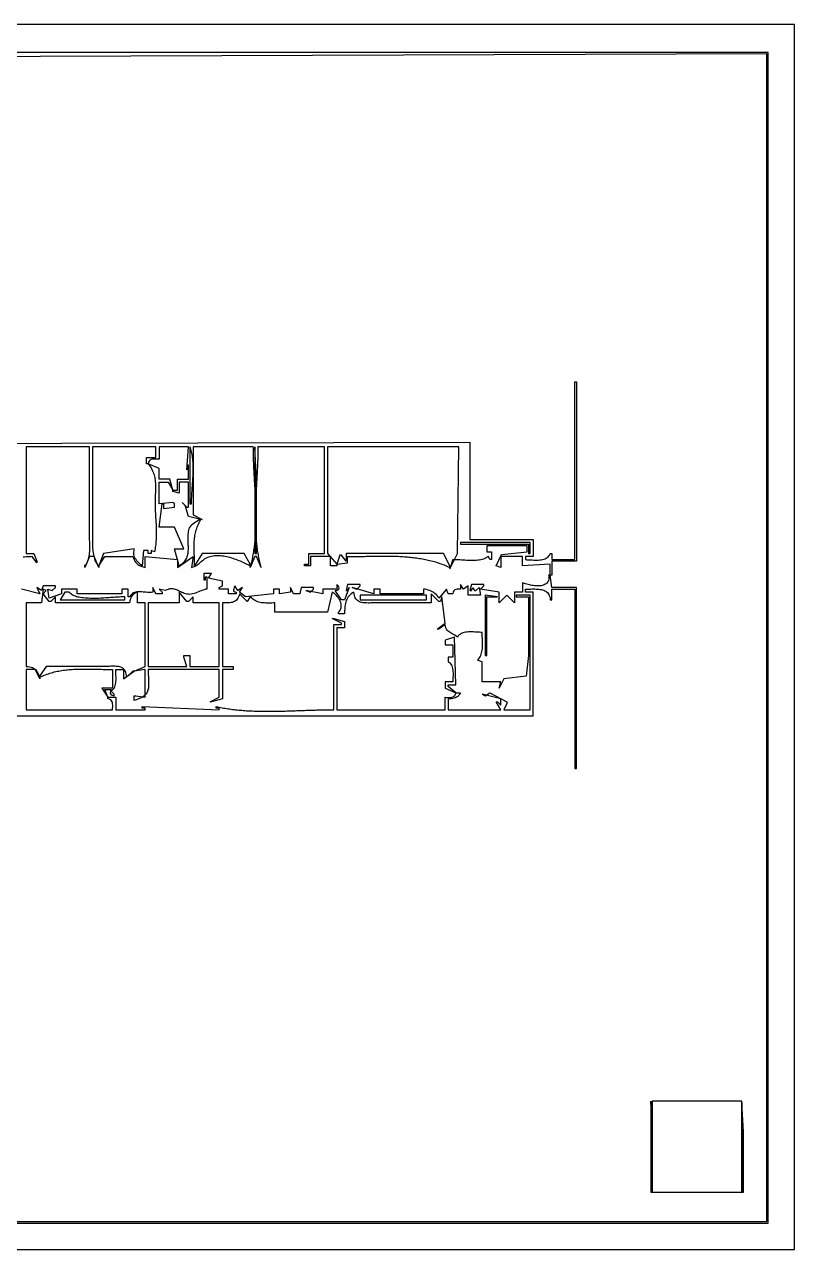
# Model space of a CAD drawing. Header units: metres. Extents: x 0 to 1224, y 0 to 792.
# Drawn here: x 726 to 1224, y 0 to 792 of the extents above; entities that cross this region are included whole.
import ezdxf

# ---------------------------------------------------------------- set-up
doc = ezdxf.new("R2010")
doc.units = ezdxf.units.M

msp = doc.modelspace()

# ---------------------------------------------------------------- linework, layer by layer
for points in [[(0, 792), (0, 0), (1224, 0), (1224, 792), (0, 792)], [(36, 774), (36, 17), (1207, 17), (1207, 774), (36, 774)], [(37, 18), (1206, 18), (1206, 773), (677, 771)], [(662, 521), (1014, 522), (1014, 459), (1055, 459), (1055, 448), (1050, 448), (1050, 446), (1050.8073, 445.991), (1051.6612, 445.9603), (1052.5538, 445.9153), (1053.4772, 445.8631), (1054.4235, 445.8111), (1055.3848, 445.7665), (1056.3533, 445.7366), (1057.3209, 445.7287), (1058.2799, 445.7501), (1059.2224, 445.8081), (1060.1404, 445.9099), (1061.026, 446.0628), (1061.8715, 446.2741), (1062.6688, 446.5511), (1063.41, 446.901), (1064.0874, 447.3312), (1064.693, 447.8489), (1065.2189, 448.4614), (1065.6571, 449.176), (1066, 450), (1067, 450), (1067, 446), (1082, 446), (1082, 561), (1083, 561), (1083, 445), (1067, 445), (1067, 436), (1066, 436), (1066, 443), (1048, 442), (1048, 448), (1034, 448), (1034, 441), (1031, 442), (1034.6025, 449.3974), (1051, 451), (1051, 455), (1025, 455), (1025, 451), (1028, 451), (1028, 446), (1027, 446), (1026, 448), (1025.292, 447.5166), (1024.5313, 447.0946), (1023.7221, 446.7304), (1022.8685, 446.4204), (1021.9749, 446.1609), (1021.0454, 445.9483), (1020.0843, 445.779), (1019.0958, 445.6493), (1018.0841, 445.5555), (1017.0534, 445.4942), (1016.0081, 445.4616), (1014.9522, 445.4541), (1013.89, 445.468), (1012.8258, 445.4998), (1011.7637, 445.5458), (1010.708, 445.6024), (1009.663, 445.6659), (1008.6328, 445.7327), (1007.6217, 445.7993), (1006.6338, 445.8618), (1005.6735, 445.9168), (1004.745, 445.9606), (1003.8524, 445.9895), (1003, 446), (1001, 440), (1006, 450), (1007, 519), (922, 519), (922, 450), (928, 443), (928, 442), (924, 442), (924, 448), (923, 448), (911, 448), (911, 442), (907, 442), (907, 443), (910, 443), (910, 450), (920, 450), (920, 519), (877, 519), (876.9976, 518.0814), (876.9905, 517.1566), (876.9791, 516.2259), (876.9634, 515.2892), (876.9438, 514.3469), (876.9203, 513.3991), (876.8932, 512.4459), (876.8627, 511.4876), (876.8291, 510.5243), (876.7925, 509.5561), (876.7531, 508.5834), (876.7112, 507.6061), (876.667, 506.6246), (876.6206, 505.6389), (876.5722, 504.6493), (876.5222, 503.6559), (876.4707, 502.6589), (876.4178, 501.6584), (876.3638, 500.6547), (876.309, 499.6479), (876.2535, 498.6382), (876.1975, 497.6257), (876.1413, 496.6107), (876.085, 495.5933), (876.0288, 494.5736), (875.973, 493.5519), (875.9178, 492.5284), (875.8634, 491.5031), (875.81, 490.4763), (875.7577, 489.4481), (875.7069, 488.4187), (875.6576, 487.3883), (875.6102, 486.3571), (875.5649, 485.3252), (875.5217, 484.2928), (875.481, 483.2601), (875.443, 482.2273), (875.4078, 481.1944), (875.3757, 480.1618), (875.3469, 479.1295), (875.3215, 478.0978), (875.2999, 477.0667), (875.2821, 476.0366), (875.2685, 475.0075), (875.2592, 473.9797), (875.2544, 472.9532), (875.2544, 471.9284), (875.2593, 470.9053), (875.2693, 469.8841), (875.2847, 468.865), (875.3057, 467.8481), (875.3325, 466.8338), (875.3652, 465.822), (875.4041, 464.813), (875.4495, 463.807), (875.5014, 462.8041), (875.5602, 461.8045), (875.626, 460.8084), (875.699, 459.816), (875.7795, 458.8273), (875.8677, 457.8427), (875.9637, 456.8623), (876.0677, 455.8861), (876.1801, 454.9145), (876.3009, 453.9476), (876.4304, 452.9856), (876.5688, 452.0286), (876.7163, 451.0768), (876.8732, 450.1303), (877.0396, 449.1894), (877.2157, 448.2543), (877.4017, 447.325), (877.5979, 446.4019), (877.8045, 445.4849), (878.0216, 444.5744), (878.2495, 443.6705), (878.4884, 442.7733), (878.7385, 441.8831), (879, 441), (876, 448), (875, 448), (872, 441), (872.2614, 441.8831), (872.5115, 442.7733), (872.7504, 443.6705), (872.9783, 444.5744), (873.1954, 445.485), (873.402, 446.4019), (873.5982, 447.3251), (873.7843, 448.2543), (873.9604, 449.1895), (874.1267, 450.1304), (874.2836, 451.0768), (874.4311, 452.0286), (874.5695, 452.9856), (874.6991, 453.9477), (874.8199, 454.9146), (874.9322, 455.8862), (875.0363, 456.8623), (875.1323, 457.8428), (875.2204, 458.8274), (875.3009, 459.816), (875.3739, 460.8085), (875.4397, 461.8046), (875.4985, 462.8042), (875.5505, 463.8071), (875.5958, 464.8131), (875.6347, 465.8221), (875.6675, 466.8338), (875.6942, 467.8482), (875.7152, 468.865), (875.7306, 469.8841), (875.7407, 470.9053), (875.7456, 471.9284), (875.7455, 472.9533), (875.7408, 473.9797), (875.7314, 475.0076), (875.7178, 476.0366), (875.7001, 477.0668), (875.6784, 478.0978), (875.6531, 479.1295), (875.6242, 480.1618), (875.5921, 481.1944), (875.557, 482.2273), (875.5189, 483.2601), (875.4782, 484.2929), (875.4351, 485.3252), (875.3897, 486.3571), (875.3423, 487.3884), (875.2931, 488.4187), (875.2422, 489.4481), (875.19, 490.4763), (875.1365, 491.5031), (875.0821, 492.5284), (875.0269, 493.5519), (874.9711, 494.5736), (874.915, 495.5933), (874.8587, 496.6107), (874.8024, 497.6257), (874.7464, 498.6382), (874.6909, 499.6479), (874.6361, 500.6547), (874.5821, 501.6584), (874.5293, 502.6588), (874.4777, 503.6559), (874.4277, 504.6493), (874.3793, 505.6389), (874.3329, 506.6246), (874.2887, 507.6061), (874.2468, 508.5833), (874.2074, 509.5561), (874.1708, 510.5243), (874.1372, 511.4876), (874.1067, 512.4459), (874.0796, 513.3991), (874.0562, 514.3469), (874.0365, 515.2892), (874.0208, 516.2258), (874.0094, 517.1566), (874.0023, 518.0814), (874, 519), (835, 519), (835, 475), (841, 472), (840, 472), (832, 474), (830, 481), (828, 483), (831, 480), (832, 480), (832, 496), (826, 496), (826, 489), (822, 490), (822, 491), (825, 491), (825, 498), (832, 498), (832, 507), (831, 507), (831, 504), (832, 519), (813, 519), (813, 511), (812.0083, 511.0163), (811.0571, 511.0447), (810.1554, 511.0542), (809.3125, 511.0141), (808.5375, 510.8934), (807.8394, 510.6612), (807.2275, 510.2866), (806.7109, 509.7388), (806.2986, 508.9869), (806, 508), (805, 508), (805, 512), (811, 512), (811, 519), (770, 519), (770, 463), (769.9959, 462.2026), (769.9858, 461.3544), (769.973, 460.461), (769.9604, 459.5282), (769.9514, 458.5617), (769.949, 457.5675), (769.9565, 456.5511), (769.977, 455.5185), (770.0136, 454.4754), (770.0696, 453.4275), (770.1482, 452.3806), (770.2524, 451.3405), (770.3855, 450.313), (770.5505, 449.3039), (770.7508, 448.3188), (770.9894, 447.3637), (771.2696, 446.4443), (771.5944, 445.5662), (771.9671, 444.7355), (772.3909, 443.9577), (772.8688, 443.2386), (773.4041, 442.5841), (774, 442), (774, 441), (771, 448), (768, 448), (765, 441), (765, 442), (765.5574, 442.5572), (766.0498, 443.1926), (766.481, 443.8995), (766.8545, 444.6715), (767.1743, 445.502), (767.4439, 446.3844), (767.6673, 447.3122), (767.8481, 448.279), (767.9901, 449.2781), (768.097, 450.303), (768.1726, 451.3471), (768.2206, 452.404), (768.2447, 453.4671), (768.2488, 454.5298), (768.2366, 455.5857), (768.2117, 456.6281), (768.178, 457.6505), (768.1392, 458.6465), (768.0991, 459.6094), (768.0613, 460.5328), (768.0297, 461.41), (768.008, 462.2346), (768, 463), (768, 519), (727, 519), (727, 450), (732, 450), (734, 445), (734, 444), (731, 448), (730.0127, 447.9326), (729.0242, 447.8702), (728.0347, 447.8126), (727.044, 447.7597), (726.0523, 447.7113), (725.0595, 447.6673)], [(833, 519), (833, 482), (834, 482), (834.0062, 482.8527), (834.0243, 483.7285), (834.053, 484.6262), (834.0913, 485.5442), (834.138, 486.4812), (834.192, 487.4359), (834.2521, 488.4067), (834.3172, 489.3924), (834.3862, 490.3916), (834.458, 491.4029), (834.5314, 492.4248), (834.6053, 493.456), (834.6786, 494.4952), (834.7501, 495.5409), (834.8188, 496.5918), (834.8834, 497.6464), (834.9428, 498.7034), (834.996, 499.7614), (835.0417, 500.8191), (835.0789, 501.8749), (835.1065, 502.9277), (835.1232, 503.9758), (835.128, 505.0181), (835.1198, 506.053), (835.0973, 507.0793), (835.0596, 508.0955), (835.0053, 509.1002), (834.9335, 510.0921), (834.843, 511.0697), (834.7327, 512.0318), (834.6014, 512.9768), (834.4479, 513.9035), (834.2713, 514.8104), (834.0702, 515.6961), (833.8437, 516.5593), (833.5906, 517.3986), (833.3097, 518.2126), (833, 519)], [(875, 519), (875, 450), (876, 450), (876, 497), (875, 519)], [(806, 508), (806.6742, 507.0847), (807.284, 506.1781), (807.8324, 505.2791), (808.3223, 504.3864), (808.7568, 503.4992), (809.1389, 502.6162), (809.4717, 501.7365), (809.7583, 500.8589), (810.0015, 499.9823), (810.2046, 499.1056), (810.3704, 498.2278), (810.5021, 497.3479), (810.6027, 496.4646), (810.6752, 495.5769), (810.7227, 494.6838), (810.7481, 493.7841), (810.7545, 492.8768), (810.745, 491.9608), (810.7225, 491.035), (810.6902, 490.0983), (810.6511, 489.1497), (810.6081, 488.188), (810.5643, 487.2122), (810.5228, 486.2212), (810.4865, 485.2138), (810.4586, 484.1891), (810.4421, 483.146), (810.4399, 482.0833), (810.4552, 481), (810.4821, 480.0125), (810.5173, 479.0215), (810.5595, 478.0273), (810.6075, 477.03), (810.6601, 476.0301), (810.7162, 475.0278), (810.7745, 474.0234), (810.8339, 473.0171), (810.8931, 472.0093), (810.951, 471.0003), (811.0064, 469.9903), (811.0581, 468.9796), (811.1049, 467.9685), (811.1456, 466.9574), (811.1791, 465.9464), (811.2041, 464.9359), (811.2194, 463.9262), (811.2239, 462.9175), (811.2164, 461.9101), (811.1957, 460.9044), (811.1606, 459.9006), (811.1098, 458.899), (811.0423, 457.8999), (810.9569, 456.9036), (810.8522, 455.9103), (810.7272, 454.9204), (810.5807, 453.9341), (810.4114, 452.9517), (810.2182, 451.9736), (810, 451), (808, 452), (808, 450), (806, 450), (806, 452), (803, 452), (802, 442), (801.3305, 442.5838), (800.6504, 443.2061), (799.9753, 443.865), (799.3213, 444.5583), (798.7041, 445.2838), (798.1397, 446.0396), (797.644, 446.8235), (797.2327, 447.6334), (796.9219, 448.4672), (796.7273, 449.3229), (796.6648, 450.1983), (796.7504, 451.0913), (797, 452), (797, 453), (777, 450), (774, 442), (778, 448), (796, 448), (796.4204, 446.9001), (796.8797, 445.9123), (797.3856, 445.0301), (797.9453, 444.247), (798.5664, 443.5566), (799.2563, 442.9525), (800.0225, 442.4281), (800.8725, 441.9772), (801.8138, 441.5931), (802.8538, 441.2695), (804, 441), (804, 448), (825, 446), (825, 441), (835, 448), (834, 441), (835.0342, 441.2687), (835.9674, 441.6225), (836.8158, 442.0481), (837.5955, 442.5327), (838.323, 443.0632), (839.0143, 443.6266), (839.6859, 444.2099), (840.3539, 444.8), (841.0345, 445.3839), (841.7441, 445.9486), (842.4989, 446.4811), (843.3151, 446.9683), (844.2091, 447.3974)], [(844.2091, 447.3973), (845.1273, 447.7505), (846.0596, 448.0438), (847.0045, 448.2798), (847.9605, 448.4609), (848.9262, 448.5896), (849.9002, 448.6683), (850.8809, 448.6996), (851.8671, 448.6858), (852.8572, 448.6295), (853.8497, 448.5331), (854.8433, 448.3991), (855.8365, 448.23), (856.8279, 448.0283), (857.816, 447.7964), (858.7993, 447.5367), (859.7765, 447.2519), (860.746, 446.9443), (861.7065, 446.6164), (862.6564, 446.2707), (863.5945, 445.9097), (864.5191, 445.5358), (865.4289, 445.1515), (866.3224, 444.7593), (867.1982, 444.3617), (868.0548, 443.9611), (868.8908, 443.56), (869.7048, 443.1608), (870.4953, 442.7661), (871.2608, 442.3783), (872, 442), (872, 443), (868, 450), (841, 450), (836, 442), (835.9913, 443.1726), (835.9731, 444.3137), (835.9473, 445.425), (835.916, 446.5085), (835.8809, 447.566), (835.844, 448.5992), (835.8073, 449.6102), (835.7727, 450.6007), (835.7421, 451.5726), (835.7175, 452.5278), (835.7008, 453.468), (835.6939, 454.3952), (835.6987, 455.3112), (835.7173, 456.2179), (835.7514, 457.1171), (835.8031, 458.0107), (835.8743, 458.9005), (835.967, 459.7884), (836.083, 460.6762), (836.2242, 461.5658), (836.3927, 462.4591), (836.5904, 463.3578), (836.8191, 464.2639), (837.0809, 465.1793), (837.3776, 466.1056), (837.7111, 467.0449), (838.0835, 467.999), (838.4967, 468.9696), (838.9525, 469.9588), (839.453, 470.9683), (840, 472), (839, 472), (838.2442, 471.3553), (837.4068, 470.7535), (836.524, 470.1722), (835.6324, 469.5888), (834.7684, 468.9809), (833.9685, 468.3261), (833.2691, 467.6019), (832.7067, 466.7859), (832.3178, 465.8557), (832.1015, 465.0256), (831.9316, 464.1886), (831.8032, 463.3458), (831.7116, 462.4985), (831.6522, 461.6476), (831.6203, 460.7944), (831.6112, 459.9399), (831.6201, 459.0853), (831.6423, 458.2318), (831.6732, 457.3804), (831.7081, 456.5323), (831.7423, 455.6885), (831.771, 454.8504), (831.7896, 454.0189), (831.7933, 453.1952), (831.7775, 452.3805), (831.7374, 451.5758), (831.6685, 450.7823), (831.5658, 450.0012), (831.4249, 449.2335), (831.2409, 448.4803), (831.0092, 447.7429), (830.725, 447.0224), (830.3837, 446.3198), (829.9806, 445.6363), (829.5109, 444.9731), (828.97, 444.3312), (828.3531, 443.7118), (827.6556, 443.1161), (826.8728, 442.5451), (826, 442), (823, 453), (829, 453), (823, 467), (813, 467), (815, 482), (816, 482), (816, 479), (823, 480), (823, 482), (822, 483), (813, 482), (813, 496), (819, 496), (822, 491), (820, 498), (813, 498), (813, 505), (806, 508)], [(1008, 457), (1008, 456), (1052, 456), (1052, 450), (1053, 450), (1053, 457), (1008, 457)], [(934, 450), (934, 445), (931, 449), (930, 449), (928, 443), (935, 444), (935, 448), (935.9816, 448.0016), (936.9649, 448.0064), (937.9496, 448.014), (938.9356, 448.0242), (939.923, 448.0367), (940.9115, 448.0512), (941.9012, 448.0673), (942.8919, 448.0849), (943.8835, 448.1037), (944.876, 448.1233), (945.8693, 448.1434), (946.8633, 448.1639), (947.8578, 448.1844), (948.8529, 448.2045), (949.8484, 448.2241), (950.8443, 448.2429), (951.8405, 448.2605), (952.8368, 448.2768), (953.8332, 448.2913), (954.8296, 448.3038), (955.826, 448.3141), (956.8222, 448.3218), (957.8181, 448.3266), (958.8137, 448.3284), (959.8089, 448.3267), (960.8036, 448.3213), (961.7977, 448.312), (962.7911, 448.2984), (963.7838, 448.2803), (964.7756, 448.2573), (965.7665, 448.2293), (966.7564, 448.1958), (967.7452, 448.1566), (968.7329, 448.1115), (969.7192, 448.0602), (970.7042, 448.0023), (971.6877, 447.9376), (972.6698, 447.8658), (973.6502, 447.7866), (974.6289, 447.6997), (975.6059, 447.6049), (976.581, 447.5018), (977.5541, 447.3903), (978.5252, 447.2699), (979.4942, 447.1404), (980.461, 447.0015), (981.4254, 446.853), (982.3876, 446.6946), (983.3472, 446.5259), (984.3043, 446.3467), (985.2588, 446.1567), (986.2106, 445.9557), (987.1595, 445.7432), (988.1056, 445.5192), (989.0487, 445.2832), (989.9887, 445.0349), (990.9256, 444.7742), (991.8593, 444.5007), (992.7897, 444.2141), (993.7167, 443.9142), (994.6402, 443.6006), (995.5601, 443.2731), (996.4764, 442.9315), (997.3889, 442.5753), (998.2976, 442.2043), (999.2024, 441.8183), (1000.1032, 441.4169), (1001, 441), (1001, 442), (997, 450), (934, 450)], [(657, 345), (1055, 345), (1055, 425), (1050, 425), (1050, 427), (1050.8592, 426.9917), (1051.7322, 426.9974), (1052.615, 427.0117), (1053.5033, 427.0295), (1054.3929, 427.0455), (1055.2797, 427.0543), (1056.1595, 427.0508), (1057.0281, 427.0296), (1057.8814, 426.9856), (1058.7151, 426.9134), (1059.5252, 426.8078), (1060.3074, 426.6636), (1061.0575, 426.4754), (1061.7714, 426.2379), (1062.4449, 425.9461), (1063.0738, 425.5945), (1063.654, 425.1779), (1064.1813, 424.691), (1064.6515, 424.1287), (1065.0604, 423.4855), (1065.4039, 422.7563), (1065.6778, 421.9359), (1065.8778, 421.0188), (1066, 420), (1067, 420), (1067, 427), (1082, 427), (1082, 311), (1083, 311), (1083, 428), (1067, 428), (1066, 436), (1065, 436), (1065.1143, 435.0245), (1065.1252, 434.136), (1065.0386, 433.3314), (1064.86, 432.6074), (1064.5954, 431.9607), (1064.2504, 431.3881), (1063.8309, 430.8864), (1063.3426, 430.4523), (1062.7912, 430.0827), (1062.1825, 429.7742), (1061.5223, 429.5237), (1060.8163, 429.328), (1060.0703, 429.1837), (1059.2901, 429.0876), (1058.4815, 429.0366), (1057.6501, 429.0274), (1056.8018, 429.0567), (1055.9423, 429.1214), (1055.0773, 429.2182), (1054.2128, 429.3438), (1053.3543, 429.495), (1052.5077, 429.6687), (1051.6787, 429.8615), (1050.8731, 430.0703), (1050.0967, 430.2917), (1049.3552, 430.5226), (1048.6543, 430.7598), (1048, 431), (1048, 425), (1043, 425), (1043, 418), (1038, 423), (1033, 418), (1033, 425), (1021, 427), (1023, 429), (1023, 430), (1015, 430), (1014, 426), (1015, 426), (1016, 428), (1017, 426), (1018, 426), (1020, 428), (1021, 423), (1013, 423), (1013, 429), (1010, 427), (1008, 430), (1008, 427), (1006.8148, 426.9738), (1005.8141, 426.9113), (1004.9814, 426.7537), (1004.3001, 426.4425), (1003.7538, 425.9189), (1003.3259, 425.1243), (1003, 424), (1000, 424), (999, 427), (994, 421), (993.4415, 421.9281), (992.8252, 422.7615), (992.1534, 423.5054), (991.4285, 424.1647), (990.6528, 424.7444), (989.8287, 425.2497), (988.9585, 425.6856), (988.0447, 426.057), (987.0896, 426.3692), (986.0955, 426.627), (985.0648, 426.8356), (984, 427), (984, 424), (956, 424), (956, 427), (952, 427), (952, 424), (938, 428), (941, 427), (943, 429), (943, 430), (935, 430), (934, 426), (935, 426), (936, 428), (933, 420), (931, 420), (927, 426), (928.116, 426.3169), (928.8842, 426.7126), (929.3185, 427.1907), (929.4332, 427.7548), (929.2422, 428.4086), (928.7598, 429.1558), (928, 430), (928, 427), (919, 427), (919, 424), (908, 426), (911, 425), (913, 427), (913, 428), (905, 428), (904, 424), (900, 424), (898, 428), (898, 425), (891, 424), (891, 427), (887, 427), (887, 424), (869, 422), (865, 425), (867, 428), (864, 426), (862, 429), (861.6113, 427.9295), (861.288, 427.0867), (861.097, 426.4347), (861.1055, 425.9368), (861.3807, 425.5562), (861.9898, 425.2562), (863, 425), (863, 424), (858, 424), (858, 427), (852, 427), (852, 428), (854, 429), (854, 431), (854, 432), (845, 434), (847, 437), (842, 437), (842, 433), (843, 433), (843, 435), (844, 435), (844, 427), (843.0818, 426.832), (842.1613, 426.5842), (841.2389, 426.274), (840.315, 425.919), (839.3899, 425.5368), (838.4642, 425.1449), (837.5382, 424.761), (836.6123, 424.4025), (835.6871, 424.0872), (834.7628, 423.8325), (833.8399, 423.656), (832.9188, 423.5753), (832, 423.608), (831.0467, 423.746), (830.1536, 423.9479), (829.3133, 424.2021), (828.5183, 424.4972), (827.7613, 424.8216), (827.0348, 425.1638), (826.3315, 425.5124), (825.6439, 425.8558), (824.9646, 426.1825), (824.2862, 426.4809), (823.6013, 426.7397), (822.9026, 426.9473), (822.1825, 427.0921), (821.4337, 427.1628), (820.6488, 427.1477), (819.8204, 427.0354), (818.941, 426.8143), (818.0034, 426.473), (817, 426), (813, 427), (815, 425), (815, 424), (811, 424), (809, 428), (809, 425), (808.1251, 424.8707), (807.243, 424.8095), (806.3564, 424.8037), (805.4685, 424.8408), (804.5821, 424.9083), (803.7003, 424.9934), (802.8259, 425.0838), (801.9621, 425.1668), (801.1116, 425.2299), (800.2776, 425.2604), (799.463, 425.2459), (798.6707, 425.1738), (797.9037, 425.0315), (797.1651, 424.8064), (796.4576, 424.486), (795.7845, 424.0577), (795.1485, 423.509), (794.5526, 422.8273), (794, 422), (793, 422), (793, 427), (789, 427), (789, 424), (760, 424), (760, 427), (750, 427), (750, 424), (742, 421), (741, 427), (744, 426), (746, 428), (746, 429), (738, 429), (737, 426), (734, 428), (736, 424), (724, 427)], [(738, 427), (737, 418), (727, 418), (727, 377), (728.2468, 376.9241), (729.3487, 376.7812), (730.3187, 376.569), (731.1697, 376.2852), (731.9149, 375.9274), (732.5671, 375.4934), (733.1394, 374.9808), (733.6448, 374.3874), (734.0962, 373.7108), (734.5068, 372.9488), (734.8894, 372.099), (735.2572, 371.1591), (735.623, 370.1269), (736, 369), (733, 375), (727, 375), (727, 349), (783, 349), (783.0163, 349.9916), (783.0447, 350.9427), (783.0542, 351.8444), (783.0141, 352.6873), (782.8933, 353.4623), (782.6611, 354.1604), (782.2866, 354.7723), (781.7388, 355.289), (780.9869, 355.7012), (780, 356), (780, 357), (785, 357), (785, 349), (804, 349), (804, 350), (802, 350), (802, 351), (852, 349), (852, 350), (850, 350), (850, 351), (850.9461, 350.7939), (851.8959, 350.5968), (852.8492, 350.4082), (853.806, 350.2282), (854.7661, 350.0566), (855.7294, 349.8931), (856.6959, 349.7377), (857.6656, 349.5901), (858.6382, 349.4502), (859.6137, 349.3178), (860.592, 349.1927), (861.573, 349.0749), (862.5567, 348.9641), (863.543, 348.8602), (864.5317, 348.763), (865.5228, 348.6723), (866.5162, 348.588), (867.5118, 348.5099), (868.5095, 348.4378), (869.5092, 348.3717), (870.5108, 348.3113), (871.5143, 348.2564), (872.5196, 348.2069), (873.5265, 348.1626), (874.535, 348.1234), (875.545, 348.0892), (876.5564, 348.0596), (877.5692, 348.0346), (878.5831, 348.0141), (879.5982, 347.9977), (880.6144, 347.9855), (881.6315, 347.9772), (882.6495, 347.9726), (883.6683, 347.9716), (884.6877, 347.9741), (885.7078, 347.9798), (886.7284, 347.9886), (887.7495, 348.0003), (888.7709, 348.0148), (889.7925, 348.0319), (890.8144, 348.0515), (891.8363, 348.0733), (892.8582, 348.0972), (893.88, 348.1231), (894.9016, 348.1508), (895.923, 348.1801), (896.944, 348.2109), (897.9645, 348.2429), (898.9845, 348.2761), (900.0039, 348.3103), (901.0226, 348.3452), (902.0405, 348.3808), (903.0575, 348.4169), (904.0735, 348.4532), (905.0884, 348.4898), (906.1022, 348.5263), (907.1148, 348.5626), (908.126, 348.5986), (909.1358, 348.634), (910.1441, 348.6688), (911.1508, 348.7028), (912.1558, 348.7357), (913.159, 348.7675), (914.1604, 348.7979), (915.1599, 348.8269), (916.1573, 348.8542), (917.1526, 348.8797), (918.1456, 348.9032), (919.1364, 348.9245), (920.1248, 348.9435), (921.1107, 348.9601), (922.094, 348.974), (923.0747, 348.9851), (924.0526, 348.9932), (925.0278, 348.9982), (926, 349), (926, 404), (931, 404), (931, 405), (925, 408), (926, 408), (933, 406), (933, 402), (928, 402), (928, 349), (998, 349), (998, 357), (998.9916, 356.9836), (999.9428, 356.9552), (1000.8444, 356.9456), (1001.6873, 356.9858), (1002.4624, 357.1065), (1003.1604, 357.3387), (1003.7724, 357.7132), (1004.289, 358.261), (1004.7012, 359.013), (1005, 360), (1008, 360), (1007.4121, 359.0412), (1006.7998, 358.2526), (1006.1545, 357.6169), (1005.4677, 357.1168), (1004.731, 356.7351), (1003.9358, 356.4546), (1003.0735, 356.2581), (1002.1358, 356.1283), (1001.1141, 356.048), (1000, 356), (1000, 349), (1034, 349), (1031, 354), (1032, 354), (1034, 352), (1034, 355), (1034, 356), (1022, 359), (1024, 358), (1027, 360), (1038, 354), (1038, 353), (1036, 349), (1053, 349), (1053, 423), (1044, 423), (1044, 422), (1052, 422), (1052, 384), (1050.3966, 370.6034), (1036, 369), (1033, 363), (1034, 367), (1022, 367), (1022, 380), (1019, 381), (1019.637, 381.6905), (1020.1885, 382.4244), (1020.66, 383.1981), (1021.0573, 384.0081), (1021.3862, 384.8508), (1021.6524, 385.7226), (1021.8616, 386.6201), (1022.0195, 387.5395), (1022.1319, 388.4775), (1022.2044, 389.4304), (1022.2429, 390.3947), (1022.253, 391.3669), (1022.2405, 392.3433), (1022.211, 393.3205), (1022.1704, 394.2948), (1022.1243, 395.2628), (1022.0785, 396.2209), (1022.0387, 397.1654), (1022.0106, 398.093), (1022, 399), (1021.1297, 399.0144), (1020.2155, 399.0523), (1019.2652, 399.1053), (1018.2867, 399.1648), (1017.2877, 399.2226), (1016.2761, 399.2703), (1015.2597, 399.2995), (1014.2463, 399.3017), (1013.2438, 399.2687), (1012.2599, 399.192), (1011.3026, 399.0632), (1010.3795, 398.874), (1009.4986, 398.616), (1008.6677, 398.2807), (1007.8945, 397.8599), (1007.187, 397.3451), (1006.5528, 396.7279), (1006, 396), (1005.1267, 396.5876), (1004.2763, 397.0997), (1003.4543, 397.558), (1002.6662, 397.9846), (1001.9174, 398.4011), (1001.2134, 398.8296), (1000.5597, 399.2919), (999.9617, 399.8098), (999.425, 400.4053), (998.955, 401.1002), (998.5571, 401.9163), (998.237, 402.8756), (998, 404), (994, 401), (993, 401), (998, 405), (996, 422), (995, 419), (994, 419), (989, 424), (989, 418), (952, 418), (951.0365, 417.9946), (950.0842, 417.9832), (949.1468, 417.9731), (948.2278, 417.9715), (947.331, 417.9857), (946.4599, 418.0228), (945.6182, 418.09), (944.8095, 418.1947), (944.0374, 418.344), (943.3056, 418.5452), (942.6177, 418.8055), (941.9772, 419.1321), (941.388, 419.5322), (940.8534, 420.0132), (940.3774, 420.5821), (939.9633, 421.2463), (939.6149, 422.0129), (939.3358, 422.8893), (939.1296, 423.8825), (939, 425), (938.0785, 424.4655), (937.2568, 423.8819), (936.529, 423.252), (935.8895, 422.5781), (935.3325, 421.863), (934.8523, 421.1091), (934.4431, 420.3192), (934.0993, 419.4956), (933.815, 418.6412), (933.5847, 417.7583), (933.4025, 416.8496), (933.2627, 415.9177), (933.1597, 414.9651), (933.0876, 413.9945), (933.0407, 413.0083), (933.0134, 412.0093), (933, 411), (929, 411), (929, 412), (929.657, 412.6727), (930.1635, 413.3939), (930.5281, 414.1555), (930.7598, 414.9496), (930.8673, 415.7681), (930.8597, 416.6031), (930.7456, 417.4466), (930.534, 418.2905), (930.2337, 419.127), (929.8535, 419.948), (929.4024, 420.7455), (928.8891, 421.5116), (928.3225, 422.2382), (927.7115, 422.9174), (927.0649, 423.5411), (926.3915, 424.1015), (925.7002, 424.5904), (925, 425), (922, 412), (888, 412), (888, 418), (886.9765, 417.9929), (885.9689, 417.9763), (884.9771, 417.957), (884.001, 417.9418), (883.0407, 417.9377), (882.0963, 417.9513), (881.1677, 417.9897), (880.2549, 418.0596), (879.3579, 418.1679), (878.4768, 418.3215), (877.6116, 418.5271), (876.7622, 418.7916), (875.9287, 419.122), (875.1111, 419.5249), (874.3095, 420.0073), (873.5237, 420.5761), (872.7539, 421.238), (872, 422), (870, 419), (865, 424), (864.7708, 422.8935), (864.4628, 421.9319), (864.0799, 421.1051), (863.6259, 420.4028), (863.1044, 419.815), (862.5193, 419.3316), (861.8743, 418.9422), (861.1733, 418.6369), (860.42, 418.4054), (859.6182, 418.2376), (858.7716, 418.1233), (857.8841, 418.0525), (856.9594, 418.0149), (856.0013, 418.0003), (855.0135, 417.9987), (854, 418), (854, 377), (861, 377), (861, 375), (854, 375), (854, 356), (847, 354), (846, 354), (852, 357), (852, 375), (806, 375), (806.009, 373.8181), (806.0333, 372.6835), (806.0687, 371.595), (806.1109, 370.5511), (806.1557, 369.5505), (806.1989, 368.5919), (806.2361, 367.6738), (806.2633, 366.7949), (806.2761, 365.9539), (806.2703, 365.1495), (806.2417, 364.3802), (806.1861, 363.6447), (806.0991, 362.9416), (805.9767, 362.2696), (805.8145, 361.6274), (805.6083, 361.0136), (805.354, 360.4268), (805.0471, 359.8656), (804.6836, 359.3288), (804.2592, 358.815), (803.7697, 358.3227), (803.2107, 357.8507), (802.5782, 357.3976), (801.8678, 356.9621), (801.0753, 356.5427), (800.1965, 356.1381), (799.2272, 355.7471), (798.1631, 355.3681), (797, 355), (797, 358), (798, 358), (804, 357), (804, 375), (797, 374), (804, 377), (804, 418), (799, 418), (799, 425), (797.8796, 424.5179), (796.9442, 423.9944), (796.1751, 423.4158), (795.5535, 422.7678), (795.0606, 422.0366), (794.6776, 421.2082), (794.3856, 420.2686), (794.166, 419.2039), (794, 418), (746, 418), (746, 422), (743, 419), (742, 419), (738, 424), (740, 426), (738, 427)], [(752, 425), (749, 420), (791, 420), (791, 422), (790.3868, 421.993), (789.7169, 421.9731), (788.9936, 421.9416), (788.2202, 421.8999), (787.4, 421.8493), (786.5363, 421.7911), (785.6325, 421.7267), (784.6919, 421.6576), (783.7177, 421.5849), (782.7133, 421.5101), (781.6821, 421.4346), (780.6273, 421.3596), (779.5522, 421.2866), (778.4603, 421.2169), (777.3547, 421.1518), (776.2388, 421.0928), (775.116, 421.0411), (773.9895, 420.9981), (772.8627, 420.9652), (771.7389, 420.9438), (770.6213, 420.9351), (769.5134, 420.9405), (768.4185, 420.9614), (767.3398, 420.9992), (766.2807, 421.0552), (765.2445, 421.1307), (764.2345, 421.2272), (763.254, 421.3459), (762.3064, 421.4882), (761.3949, 421.6555), (760.523, 421.8491), (759.6938, 422.0704), (758.9108, 422.3208), (758.1772, 422.6015), (757.4964, 422.914), (756.8717, 423.2595), (756.3064, 423.6396), (755.8038, 424.0554), (755.3672, 424.5084), (755, 425), (752, 425)], [(826, 425), (826, 418), (806, 418), (806, 377), (831, 377), (829, 383), (829, 384), (833, 384), (833, 377), (852, 377), (852, 418), (835, 418), (835, 422), (832, 419), (831, 419), (826, 425)], [(943, 423), (943, 420), (986, 420), (986, 423), (943, 423)], [(1024, 423), (1024, 384), (1025, 384), (1025, 422), (1032, 422), (1024, 423)], [(1004, 396), (998, 394), (998, 391), (1003, 391), (1003, 383), (1000, 383), (1000, 380), (1000.7741, 379.4141), (1001.4149, 378.7567), (1001.934, 378.035), (1002.3435, 377.2563), (1002.6552, 376.4279), (1002.8808, 375.5569), (1003.0323, 374.6507), (1003.1216, 373.7164), (1003.1605, 372.7613), (1003.1609, 371.7927), (1003.1346, 370.8178), (1003.0935, 369.8438), (1003.0494, 368.878), (1003.0143, 367.9276), (1003, 367), (998, 367), (998, 363), (1005, 360), (1000, 364), (1000, 365), (1005, 365), (1004, 396)], [(740, 377), (736, 371), (736, 370), (736.9109, 370.4364), (737.8257, 370.8492), (738.7442, 371.2388), (739.6666, 371.6059), (740.5926, 371.9512), (741.5223, 372.2753), (742.4555, 372.5788), (743.3922, 372.8622), (744.3323, 373.1264), (745.2758, 373.3718), (746.2226, 373.5991), (747.1726, 373.8089), (748.1259, 374.0018), (749.0822, 374.1786), (750.0416, 374.3397), (751.004, 374.4859), (751.9693, 374.6177), (752.9374, 374.7358), (753.9084, 374.8408), (754.8821, 374.9333), (755.8585, 375.014), (756.8374, 375.0835), (757.819, 375.1423), (758.803, 375.1912), (759.7894, 375.2308), (760.7782, 375.2616), (761.7693, 375.2843), (762.7626, 375.2996), (763.7581, 375.308), (764.7556, 375.3102), (765.7553, 375.3068), (766.7569, 375.2985), (767.7604, 375.2858), (768.7658, 375.2694), (769.7729, 375.2499), (770.7818, 375.2279), (771.7923, 375.2041), (772.8045, 375.1791), (773.8182, 375.1535), (774.8333, 375.128), (775.8499, 375.1031), (776.8678, 375.0795), (777.887, 375.0578), (778.9074, 375.0386), (779.9289, 375.0226), (780.9516, 375.0105), (781.9753, 375.0027), (783, 375), (783, 363), (776, 363), (780, 357), (778, 362), (782, 362), (781.6535, 360.8097), (781.5052, 359.9005), (781.6105, 359.2187), (782.0245, 358.7105), (782.8026, 358.3221), (784, 358), (784, 359), (782, 361), (782.7588, 361.5752), (783.3923, 362.2259), (783.9108, 362.9447), (784.3251, 363.7237), (784.6456, 364.5554), (784.8829, 365.4322), (785.0476, 366.3464), (785.1501, 367.2905), (785.2011, 368.2566), (785.211, 369.2374), (785.1905, 370.225), (785.15, 371.2119), (785.1002, 372.1905), (785.0515, 373.1531), (785.0146, 374.0922), (785, 375), (790, 375), (790, 369), (797, 374), (796, 374), (792, 370), (791.9228, 371.1211), (791.7714, 372.1188), (791.5489, 373.0001), (791.2584, 373.7721), (790.9031, 374.4417), (790.4863, 375.0161), (790.011, 375.5023), (789.4805, 375.9073), (788.8979, 376.2383), (788.2663, 376.5022), (787.5891, 376.7062), (786.8693, 376.8573), (786.1102, 376.9625), (785.3148, 377.0289), (784.4864, 377.0635), (783.6281, 377.0735), (782.7432, 377.0658), (781.8347, 377.0476), (780.9059, 377.0258), (779.9599, 377.0076), (779, 377), (740, 377)], [(1131, 96), (1131, 37), (1132, 37), (1132, 77), (1131, 96)], [(1132, 96), (1132, 37), (1190, 37), (1190, 96), (1132, 96)], [(1190, 95), (1190, 37), (1191, 37), (1191, 76), (1190, 95)]]:
    msp.add_lwpolyline(points)

doc.saveas('drawing.dxf')
